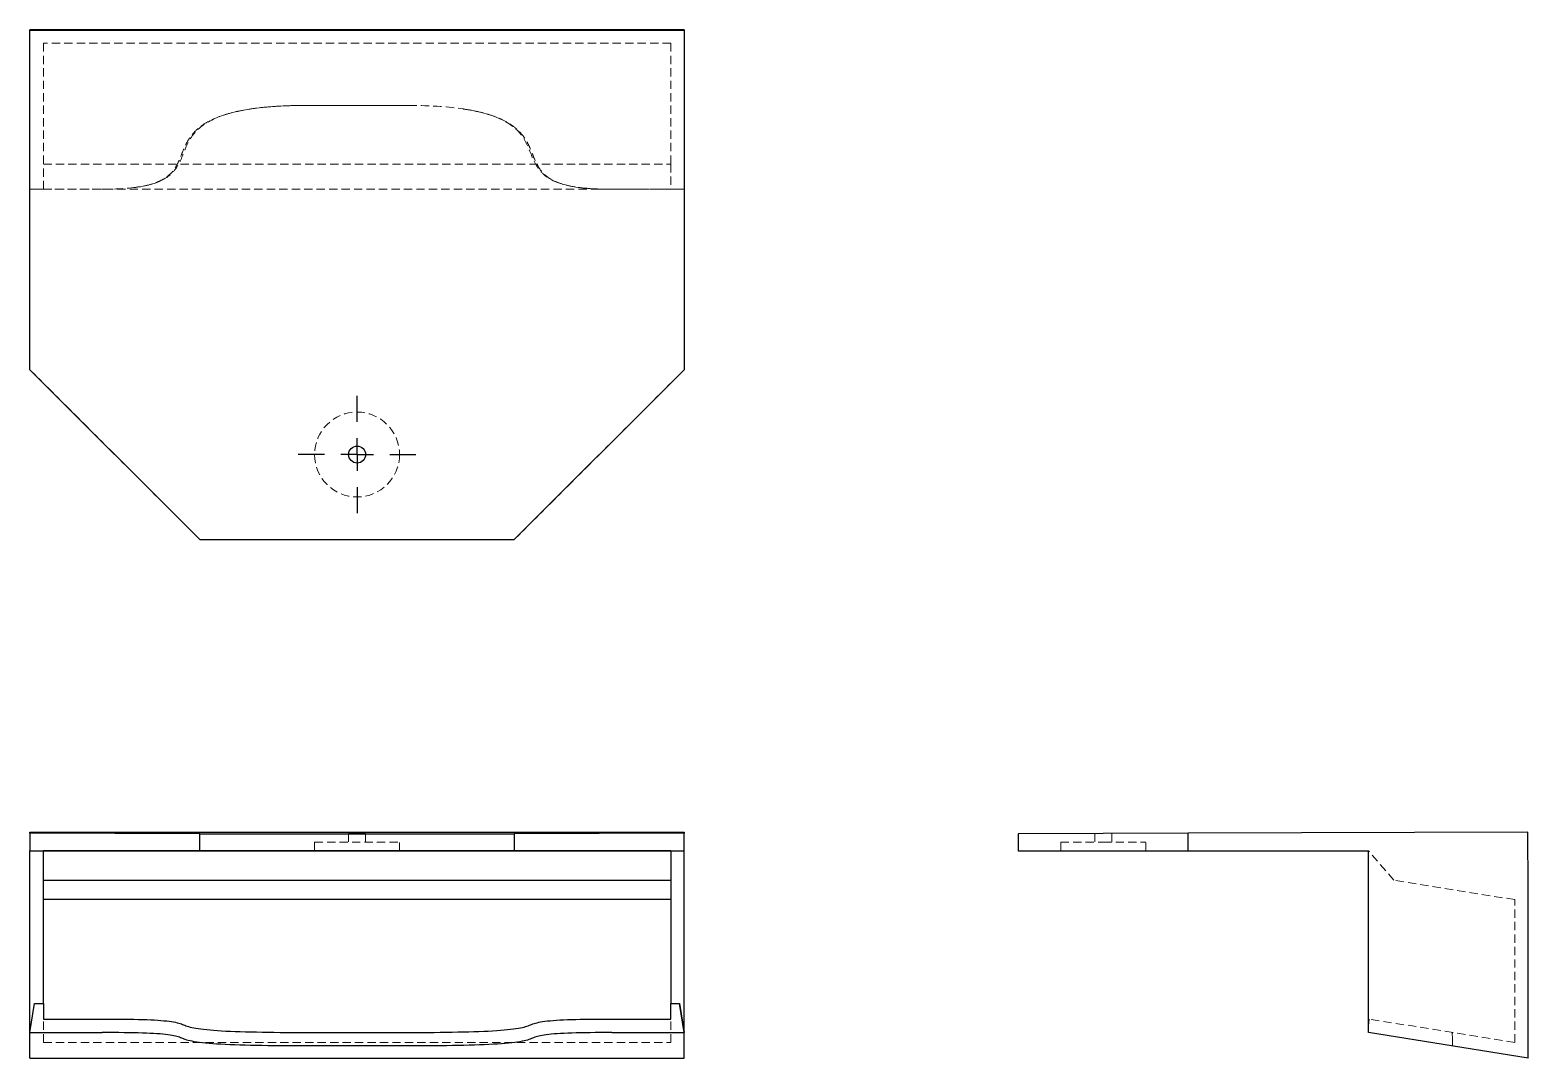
# Model space of a CAD drawing. Header units: millimetres. Extents: x 33 to 262, y 40 to 197.
import ezdxf

# ---------------------------------------------------------------- set-up
doc = ezdxf.new("R2010")
doc.units = ezdxf.units.MM
doc.linetypes.add('HIDDEN', pattern=[1.905, 1.27, -0.635])
doc.layers.add('10', color=7, linetype='Continuous')

# ---------------------------------------------------------------- blocks, each defined once
blk = doc.blocks.new('SW_CENTERMARKSYMBOL_0')
at = {"layer": '10', "color": 0}
for p, q in [((0, 5), (0, 8.99)), ((0, 0), (0, 2.5)), ((-5, 0), (-8.99, 0)), ((0, 0), (-2.5, 0)), ((0, 0), (0, -2.5)), ((0, 0), (2.5, 0)), ((5, 0), (8.99, 0)), ((0, -5), (0, -8.99))]:
    blk.add_line(p, q, dxfattribs=at)

msp = doc.modelspace()

# ---------------------------------------------------------------- linework, layer by layer
at = {"color": 7, "linetype": 'Continuous', "lineweight": 25}
for p, q in [((133, 196.97), (33, 196.97)), ((33, 196.95), (33, 196.97)), ((33, 196.95), (133, 196.95)), ((33, 145), (33, 196.95)), ((133, 196.97), (133, 196.95)), ((133, 196.95), (133, 145)), ((58.97, 119.03), (33, 145)), ((133, 145), (107.03, 119.03)), ((58.97, 119.03), (107.03, 119.03)), ((33, 74.12), (33, 74.27)), ((33, 74.27), (133, 74.27)), ((33, 74.12), (33, 71.45)), ((58.97, 74.05), (33, 74.12)), ((58.97, 71.45), (58.97, 74.05)), ((58.97, 74.05), (107.03, 74.05)), ((133, 74.12), (107.03, 74.05)), ((107.03, 74.05), (107.03, 71.45)), ((133, 74.27), (133, 74.12)), ((133, 71.45), (133, 74.12)), ((210, 74.12), (184.03, 74.05)), ((184.03, 74.05), (184.03, 71.45)), ((261.95, 74.27), (210, 74.12)), ((210.01, 71.45), (210, 74.12)), ((261.97, 65.71), (261.95, 74.27)), ((33, 71.45), (58.97, 71.45)), ((33, 43.63), (33, 71.45)), ((130.95, 71.43), (35.05, 71.43)), ((35.05, 48.1), (35.05, 71.43)), ((58.97, 71.45), (107.03, 71.45)), ((107.03, 71.45), (133, 71.45)), ((130.95, 71.43), (130.95, 48.1)), ((133, 43.63), (133, 71.45)), ((184.03, 71.45), (210.01, 71.45)), ((210.01, 71.45), (237.61, 71.45)), ((237.61, 43.63), (237.61, 71.45)), ((35.05, 66.92), (130.95, 66.92)), ((261.97, 39.73), (261.97, 65.71)), ((130.95, 63.96), (35.05, 63.96)), ((33, 43.63), (33.7, 48.1)), ((33, 43.63), (33.7, 48.1)), ((33.7, 48.1), (35.05, 48.1)), ((33.7, 48.1), (33.7, 48.1)), ((33.7, 48.1), (35.05, 48.1)), ((35.05, 48.1), (35.05, 45.7)), ((35.05, 48.1), (35.05, 48.1)), ((130.95, 45.7), (130.95, 48.1)), ((130.95, 48.1), (132.3, 48.1)), ((130.95, 48.1), (132.3, 48.1)), ((130.95, 48.1), (130.95, 48.1)), ((133, 43.63), (132.3, 48.1)), ((132.3, 48.1), (132.3, 48.1)), ((132.3, 48.1), (133, 43.63)), ((33, 43.63), (44.04, 43.63)), ((33, 39.73), (33, 43.63)), ((35.05, 45.7), (44.04, 45.7)), ((75.16, 43.65), (90.84, 43.65)), ((121.96, 45.7), (130.95, 45.7)), ((121.96, 43.63), (133, 43.63)), ((133, 39.73), (133, 43.63)), ((261.97, 39.73), (237.61, 43.63)), ((90.84, 41.58), (75.16, 41.58)), ((33, 39.73), (133, 39.73))]:
    msp.add_line(p, q, dxfattribs=at)
at = {"color": 7, "linetype": 'HIDDEN', "lineweight": 18}
for p, q in [((35.05, 194.93), (35.05, 176.45)), ((130.95, 194.93), (35.05, 194.93)), ((130.95, 194.93), (130.95, 176.45)), ((66.83, 184.9), (66.77, 184.89)), ((75.16, 185.43), (90.84, 185.43)), ((90.84, 185.43), (75.16, 185.43)), ((99.23, 184.89), (99.17, 184.9)), ((35.05, 172.61), (35.05, 176.45)), ((35.05, 176.45), (130.95, 176.45)), ((130.95, 176.45), (130.95, 172.61)), ((33, 172.61), (133, 172.61)), ((33, 172.61), (33.7, 172.61)), ((33.7, 172.61), (33.7, 172.61)), ((33.7, 172.61), (35.05, 172.61)), ((35.05, 172.61), (44.04, 172.61)), ((49.14, 172.89), (49.11, 172.88)), ((121.96, 172.61), (130.95, 172.61)), ((130.95, 172.61), (132.3, 172.61)), ((132.3, 172.61), (132.3, 172.61)), ((133, 172.61), (132.3, 172.61)), ((33, 145.01), (58.97, 119.03)), ((107.03, 119.03), (133, 145.01)), ((58.97, 119.03), (58.97, 119.03)), ((58.97, 119.03), (107.03, 119.03)), ((107.03, 119.03), (107.03, 119.03)), ((81.7, 74.09), (81.7, 72.75)), ((84.3, 72.75), (84.3, 74.09)), ((195.74, 74.08), (195.74, 72.75)), ((198.34, 72.75), (198.34, 74.09)), ((76.51, 72.75), (89.49, 72.75)), ((76.51, 72.75), (76.51, 71.45)), ((89.49, 71.45), (89.49, 72.75)), ((190.54, 72.75), (197.04, 72.75)), ((190.54, 72.75), (190.54, 71.45)), ((197.04, 72.75), (203.53, 72.75)), ((203.53, 71.45), (203.53, 72.75)), ((241.45, 66.92), (237.61, 71.43)), ((259.93, 63.96), (241.45, 66.92)), ((259.93, 42.13), (259.93, 63.96)), ((237.61, 43.63), (237.61, 48.1)), ((237.61, 48.1), (237.61, 48.1)), ((35.05, 42.13), (35.05, 45.7)), ((130.95, 42.13), (130.95, 45.7)), ((259.93, 42.13), (237.61, 45.7)), ((237.69, 45.69), (237.61, 44.66)), ((250.43, 42.61), (250.36, 43.66)), ((250.43, 41.58), (250.43, 43.65)), ((35.05, 42.13), (130.95, 42.13))]:
    msp.add_line(p, q, dxfattribs=at)
msp.add_circle((83, 132.04), 6.49, dxfattribs=at)
at = {"color": 7, "linetype": 'Continuous', "lineweight": 25}
msp.add_circle((83, 132.04), 1.3, dxfattribs=at)
msp.add_ellipse((83, 74.09), major_axis=(1.3, 0), ratio=0.002777, dxfattribs=at)
at = {"color": 7, "linetype": 'HIDDEN', "lineweight": 18}
for points, knots in [([(44.04, 172.61), (46.44, 172.61), (48.52, 172.74), (50.23, 173.06), (51.95, 173.38), (53.3, 173.91), (54.28, 174.71), (54.78, 175.11), (55.18, 175.57), (55.5, 176.09), (55.83, 176.6), (56.08, 177.17), (56.32, 177.74), (56.55, 178.31), (56.77, 178.9), (57.04, 179.46), (57.31, 180.03), (57.62, 180.57), (58.03, 181.07), (58.85, 182.08), (60.04, 182.93), (61.66, 183.59), (63.27, 184.25), (65.31, 184.71), (67.6, 185.01), (69.9, 185.3), (72.45, 185.43), (75.16, 185.43)], [0, 0, 0, 0, 1.388274, 1.388274, 1.388274, 2.776548, 2.776548, 2.776548, 3.470685, 3.470685, 3.470685, 4.164822, 4.164822, 4.164822, 4.858959, 4.858959, 4.858959, 5.553096, 5.553096, 5.553096, 6.94137, 6.94137, 6.94137, 8.329643, 8.329643, 8.329643, 9.717917, 9.717917, 9.717917, 9.717917]), ([(75.16, 185.43), (74.23, 185.42), (72.41, 185.4), (69.76, 185.25), (67.27, 184.99), (64.97, 184.6), (62.91, 184.09), (61.09, 183.42), (59.57, 182.6), (58.33, 181.62), (57.39, 180.51), (56.72, 179.3), (56.23, 178.07), (55.75, 176.88), (55.17, 175.77), (54.37, 174.81), (53.29, 174.04), (51.95, 173.47), (50.54, 173.09), (49.56, 172.96), (49.13, 172.9)], [0, 0, 0, 0, 0.089588, 0.174797, 0.255058, 0.329772, 0.39818, 0.459772, 0.514846, 0.564663, 0.610785, 0.654951, 0.698009, 0.739568, 0.779356, 0.818525, 0.859704, 0.905634, 0.958193, 1, 1, 1, 1]), ([(90.84, 185.43), (93.55, 185.43), (96.1, 185.3), (98.4, 185.01), (100.69, 184.71), (102.73, 184.25), (104.34, 183.59), (105.96, 182.93), (107.15, 182.08), (107.97, 181.07), (108.38, 180.57), (108.69, 180.03), (108.96, 179.46), (109.23, 178.9), (109.45, 178.31), (109.68, 177.74), (109.92, 177.17), (110.17, 176.6), (110.5, 176.09), (110.82, 175.57), (111.22, 175.11), (111.72, 174.71), (112.7, 173.91), (114.05, 173.38), (115.77, 173.06), (117.48, 172.74), (119.56, 172.61), (121.96, 172.61)], [0, 0, 0, 0, 0.90012, 0.90012, 0.90012, 1.80024, 1.80024, 1.80024, 2.70036, 2.70036, 2.70036, 3.15042, 3.15042, 3.15042, 3.60048, 3.60048, 3.60048, 4.05054, 4.05054, 4.05054, 4.5006, 4.5006, 4.5006, 5.40072, 5.40072, 5.40072, 6.30084, 6.30084, 6.30084, 6.30084]), ([(121.96, 172.61), (121.16, 172.61), (119.66, 172.63), (117.52, 172.78), (115.65, 173.05), (114.05, 173.47), (112.71, 174.04), (111.63, 174.81), (110.83, 175.77), (110.25, 176.88), (109.77, 178.07), (109.28, 179.3), (108.61, 180.51), (107.67, 181.62), (106.43, 182.6), (104.91, 183.42), (103.1, 184.09), (101.17, 184.58), (99.85, 184.78), (99.23, 184.88)], [0, 0, 0, 0, 0.085561, 0.162128, 0.229612, 0.288397, 0.33977, 0.385828, 0.429636, 0.474138, 0.520621, 0.568779, 0.618178, 0.669765, 0.725482, 0.787077, 0.855955, 0.932453, 1, 1, 1, 1]), ([(49.01, 172.87), (49.01, 172.87), (48.94, 172.86), (49.06, 172.88), (49.18, 172.89)], [0, 0, 0, 0, 0.0397087, 1, 1, 1, 1]), ([(116.81, 172.89), (116.86, 172.89), (116.96, 172.87), (117.02, 172.87), (116.99, 172.87), (116.99, 172.87)], [0, 0, 0, 0, 0.444846, 0.938588, 1, 1, 1, 1])]:
    msp.add_open_spline(points, degree=3, knots=knots, dxfattribs=at)
at = {"color": 7, "linetype": 'Continuous', "lineweight": 25}
for points, knots in [([(44.04, 45.7), (46.44, 45.7), (48.52, 45.68), (50.23, 45.63), (51.95, 45.58), (53.3, 45.49), (54.28, 45.36), (54.78, 45.3), (55.18, 45.23), (55.5, 45.14), (55.83, 45.06), (56.08, 44.97), (56.32, 44.88), (56.55, 44.79), (56.77, 44.69), (57.04, 44.6), (57.31, 44.51), (57.62, 44.43), (58.03, 44.35), (58.85, 44.19), (60.04, 44.05), (61.66, 43.94), (63.27, 43.84), (65.31, 43.76), (67.6, 43.72), (69.9, 43.67), (72.45, 43.65), (75.16, 43.65)], [0, 0, 0, 0, 1.388274, 1.388274, 1.388274, 2.776548, 2.776548, 2.776548, 3.470685, 3.470685, 3.470685, 4.164822, 4.164822, 4.164822, 4.858959, 4.858959, 4.858959, 5.553096, 5.553096, 5.553096, 6.94137, 6.94137, 6.94137, 8.329643, 8.329643, 8.329643, 9.717917, 9.717917, 9.717917, 9.717917]), ([(75.16, 41.58), (72.44, 41.58), (67.31, 41.62), (61.13, 41.84), (58.01, 42.2), (56.69, 42.56), (56.03, 42.84), (55.29, 43.1), (53.8, 43.38), (50.56, 43.59), (46.43, 43.63), (44.04, 43.63)], [-1, -1, -1, -1, -0.857143, -0.714286, -0.571429, -0.5, -0.428571, -0.357143, -0.285714, -0.142857, 0, 0, 0, 0]), ([(90.84, 43.65), (93.55, 43.65), (96.1, 43.67), (98.4, 43.72), (100.69, 43.76), (102.73, 43.84), (104.34, 43.94), (105.96, 44.05), (107.15, 44.19), (107.97, 44.35), (108.38, 44.43), (108.69, 44.51), (108.96, 44.6), (109.23, 44.69), (109.45, 44.79), (109.68, 44.88), (109.92, 44.97), (110.17, 45.06), (110.5, 45.14), (110.82, 45.23), (111.22, 45.3), (111.72, 45.36), (112.7, 45.49), (114.05, 45.58), (115.77, 45.63), (117.48, 45.68), (119.56, 45.7), (121.96, 45.7)], [0, 0, 0, 0, 0.90012, 0.90012, 0.90012, 1.80024, 1.80024, 1.80024, 2.70036, 2.70036, 2.70036, 3.15042, 3.15042, 3.15042, 3.60048, 3.60048, 3.60048, 4.05054, 4.05054, 4.05054, 4.5006, 4.5006, 4.5006, 5.40072, 5.40072, 5.40072, 6.30084, 6.30084, 6.30084, 6.30084]), ([(121.96, 43.63), (119.57, 43.63), (115.44, 43.59), (112.2, 43.38), (110.71, 43.1), (109.97, 42.84), (109.31, 42.56), (107.99, 42.2), (104.87, 41.84), (98.69, 41.62), (93.56, 41.58), (90.84, 41.58)], [0, 0, 0, 0, 0.142857, 0.285714, 0.357143, 0.428571, 0.5, 0.571429, 0.714286, 0.857143, 1, 1, 1, 1])]:
    msp.add_open_spline(points, degree=3, knots=knots, dxfattribs=at)

# ---------------------------------------------------------------- block references
at = {"layer": '10'}
msp.add_blockref('SW_CENTERMARKSYMBOL_0', (83, 132.04), dxfattribs=at)

doc.saveas('drawing.dxf')
